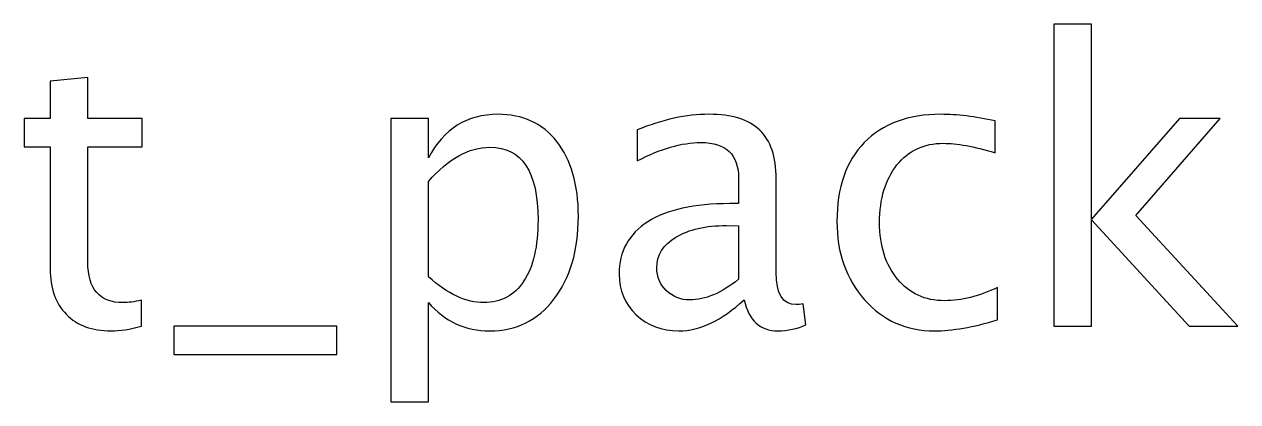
# Model space of a CAD drawing. Header units: centimetres. Extents: x -201 to 63, y -83 to 73.
# Drawn here: x -32.25 to -15.85, y 67.65 to 72.75 of the extents above; entities that cross this region are included whole.
import ezdxf

# ---------------------------------------------------------------- set-up
doc = ezdxf.new("R2010")
doc.units = ezdxf.units.CM
doc.header["$MEASUREMENT"] = 0
doc.layers.add('Layer 1', color=7, linetype='Continuous')

msp = doc.modelspace()

# ---------------------------------------------------------------- linework, layer by layer
at = {"layer": 'Layer 1'}
for points, knots in [([(-18.33117, 68.67044), (-18.33117, 68.67044), (-18.33117, 72.75032), (-18.33117, 72.75032), (-18.33117, 72.75032), (-18.33117, 72.75032), (-17.82317, 72.75032), (-17.82317, 72.75032), (-17.82317, 72.75032), (-17.82317, 72.75032), (-17.82317, 70.11418), (-17.82317, 70.11418), (-17.82317, 70.11418), (-17.82317, 70.11418), (-16.63254, 71.47503), (-16.63254, 71.47503), (-16.63254, 71.47503), (-16.63254, 71.47503), (-16.08397, 71.47503), (-16.08397, 71.47503), (-16.08397, 71.47503), (-16.08397, 71.47503), (-17.22168, 70.16622), (-17.22168, 70.16622), (-17.22168, 70.16622), (-17.22168, 70.16622), (-15.84585, 68.67044), (-15.84585, 68.67044), (-15.84585, 68.67044), (-15.84585, 68.67044), (-16.50025, 68.67044), (-16.50025, 68.67044), (-16.50025, 68.67044), (-16.50025, 68.67044), (-17.82317, 70.10889), (-17.82317, 70.10889), (-17.82317, 70.10889), (-17.82317, 70.10889), (-17.82317, 68.67044), (-17.82317, 68.67044), (-17.82317, 68.67044), (-17.82317, 68.67044), (-18.33117, 68.67044), (-18.33117, 68.67044)], [0, 0, 0, 0, 0.08333333, 0.08333333, 0.08333333, 0.08333333, 0.16666667, 0.16666667, 0.16666667, 0.16666667, 0.25, 0.25, 0.25, 0.25, 0.33333333, 0.33333333, 0.33333333, 0.33333333, 0.41666667, 0.41666667, 0.41666667, 0.41666667, 0.5, 0.5, 0.5, 0.5, 0.58333333, 0.58333333, 0.58333333, 0.58333333, 0.66666667, 0.66666667, 0.66666667, 0.66666667, 0.75, 0.75, 0.75, 0.75, 0.83333333, 0.83333333, 0.83333333, 0.83333333, 1, 1, 1, 1]), ([(-30.66427, 68.67132), (-30.82126, 68.62811), (-30.95796, 68.60694), (-31.0735, 68.60694), (-31.0735, 68.60694), (-31.33279, 68.60694), (-31.53475, 68.68102), (-31.67939, 68.82919), (-31.67939, 68.82919), (-31.82491, 68.97736), (-31.89723, 69.18285), (-31.89723, 69.44655), (-31.89723, 69.44655), (-31.89723, 69.44655), (-31.89723, 71.09402), (-31.89723, 71.09402), (-31.89723, 71.09402), (-31.89723, 71.09402), (-32.24825, 71.09402), (-32.24825, 71.09402), (-32.24825, 71.09402), (-32.24825, 71.09402), (-32.24825, 71.47503), (-32.24825, 71.47503), (-32.24825, 71.47503), (-32.24825, 71.47503), (-31.89723, 71.47503), (-31.89723, 71.47503), (-31.89723, 71.47503), (-31.89723, 71.47503), (-31.89723, 71.98214), (-31.89723, 71.98214), (-31.89723, 71.98214), (-31.89723, 71.98214), (-31.38923, 72.03065), (-31.38923, 72.03065), (-31.38923, 72.03065), (-31.38923, 72.03065), (-31.38923, 71.47503), (-31.38923, 71.47503), (-31.38923, 71.47503), (-31.38923, 71.47503), (-30.65369, 71.47503), (-30.65369, 71.47503), (-30.65369, 71.47503), (-30.65369, 71.47503), (-30.65369, 71.09402), (-30.65369, 71.09402), (-30.65369, 71.09402), (-30.65369, 71.09402), (-31.38923, 71.09402), (-31.38923, 71.09402), (-31.38923, 71.09402), (-31.38923, 71.09402), (-31.38923, 69.53827), (-31.38923, 69.53827), (-31.38923, 69.53827), (-31.38923, 69.17138), (-31.2296, 68.98794), (-30.91122, 68.98794), (-30.91122, 68.98794), (-30.84331, 68.98794), (-30.76129, 68.99941), (-30.66427, 69.02145), (-30.66427, 69.02145), (-30.66427, 69.02145), (-30.66427, 68.67132), (-30.66427, 68.67132)], [0, 0, 0, 0, 0.05555556, 0.05555556, 0.05555556, 0.05555556, 0.11111111, 0.11111111, 0.11111111, 0.11111111, 0.16666667, 0.16666667, 0.16666667, 0.16666667, 0.22222222, 0.22222222, 0.22222222, 0.22222222, 0.27777778, 0.27777778, 0.27777778, 0.27777778, 0.33333333, 0.33333333, 0.33333333, 0.33333333, 0.38888889, 0.38888889, 0.38888889, 0.38888889, 0.44444444, 0.44444444, 0.44444444, 0.44444444, 0.5, 0.5, 0.5, 0.5, 0.55555556, 0.55555556, 0.55555556, 0.55555556, 0.61111111, 0.61111111, 0.61111111, 0.61111111, 0.66666667, 0.66666667, 0.66666667, 0.66666667, 0.72222222, 0.72222222, 0.72222222, 0.72222222, 0.77777778, 0.77777778, 0.77777778, 0.77777778, 0.83333333, 0.83333333, 0.83333333, 0.83333333, 0.88888889, 0.88888889, 0.88888889, 0.88888889, 1, 1, 1, 1]), ([(-27.29349, 67.64915), (-27.29349, 67.64915), (-27.29349, 71.47503), (-27.29349, 71.47503), (-27.29349, 71.47503), (-27.29349, 71.47503), (-26.78549, 71.47503), (-26.78549, 71.47503), (-26.78549, 71.47503), (-26.78549, 71.47503), (-26.78549, 70.94498), (-26.78549, 70.94498), (-26.78549, 70.94498), (-26.57735, 71.33744), (-26.26426, 71.53323), (-25.8471, 71.53323), (-25.8471, 71.53323), (-25.50931, 71.53323), (-25.24385, 71.41064), (-25.04982, 71.16458), (-25.04982, 71.16458), (-24.85579, 70.91852), (-24.75878, 70.5825), (-24.75878, 70.15652), (-24.75878, 70.15652), (-24.75878, 69.69261), (-24.86902, 69.31779), (-25.08863, 69.0338), (-25.08863, 69.0338), (-25.30823, 68.74893), (-25.59751, 68.60694), (-25.95558, 68.60694), (-25.95558, 68.60694), (-26.28807, 68.60694), (-26.565, 68.73394), (-26.78549, 68.98882), (-26.78549, 68.98882), (-26.78549, 68.98882), (-26.78549, 67.64915), (-26.78549, 67.64915), (-26.78549, 67.64915), (-26.78549, 67.64915), (-27.29349, 67.64915), (-27.29349, 67.64915)], [0, 0, 0, 0, 0.08333333, 0.08333333, 0.08333333, 0.08333333, 0.16666667, 0.16666667, 0.16666667, 0.16666667, 0.25, 0.25, 0.25, 0.25, 0.33333333, 0.33333333, 0.33333333, 0.33333333, 0.41666667, 0.41666667, 0.41666667, 0.41666667, 0.5, 0.5, 0.5, 0.5, 0.58333333, 0.58333333, 0.58333333, 0.58333333, 0.66666667, 0.66666667, 0.66666667, 0.66666667, 0.75, 0.75, 0.75, 0.75, 0.83333333, 0.83333333, 0.83333333, 0.83333333, 1, 1, 1, 1]), ([(-22.51776, 69.02763), (-22.82291, 68.74717), (-23.1166, 68.60694), (-23.39882, 68.60694), (-23.39882, 68.60694), (-23.63078, 68.60694), (-23.82392, 68.67926), (-23.9765, 68.82478), (-23.9765, 68.82478), (-24.12996, 68.9703), (-24.20669, 69.15375), (-24.20669, 69.37511), (-24.20669, 69.37511), (-24.20669, 69.68115), (-24.07792, 69.91663), (-23.82039, 70.08067), (-23.82039, 70.08067), (-23.56287, 70.24471), (-23.19333, 70.32673), (-22.71179, 70.32673), (-22.71179, 70.32673), (-22.71179, 70.32673), (-22.59273, 70.32673), (-22.59273, 70.32673), (-22.59273, 70.32673), (-22.59273, 70.32673), (-22.59273, 70.66452), (-22.59273, 70.66452), (-22.59273, 70.66452), (-22.59273, 70.98996), (-22.76206, 71.15223), (-23.10161, 71.15223), (-23.10161, 71.15223), (-23.36443, 71.15223), (-23.65194, 71.06933), (-23.96327, 70.90352), (-23.96327, 70.90352), (-23.96327, 70.90352), (-23.96327, 71.32157), (-23.96327, 71.32157), (-23.96327, 71.32157), (-23.62108, 71.46268), (-23.29828, 71.53323), (-22.99578, 71.53323), (-22.99578, 71.53323), (-22.68445, 71.53323), (-22.45426, 71.46268), (-22.30698, 71.32068), (-22.30698, 71.32068), (-22.15881, 71.17869), (-22.08473, 70.95997), (-22.08473, 70.66452), (-22.08473, 70.66452), (-22.08473, 70.66452), (-22.08473, 69.39716), (-22.08473, 69.39716), (-22.08473, 69.39716), (-22.08473, 69.107), (-21.99565, 68.96148), (-21.81662, 68.96148), (-21.81662, 68.96148), (-21.79457, 68.96148), (-21.76194, 68.96501), (-21.71872, 68.97207), (-21.71872, 68.97207), (-21.71872, 68.97207), (-21.68256, 68.68984), (-21.68256, 68.68984), (-21.68256, 68.68984), (-21.79809, 68.63428), (-21.92509, 68.60694), (-22.06444, 68.60694), (-22.06444, 68.60694), (-22.30169, 68.60694), (-22.4525, 68.74717), (-22.51776, 69.02763)], [0, 0, 0, 0, 0.05, 0.05, 0.05, 0.05, 0.1, 0.1, 0.1, 0.1, 0.15, 0.15, 0.15, 0.15, 0.2, 0.2, 0.2, 0.2, 0.25, 0.25, 0.25, 0.25, 0.3, 0.3, 0.3, 0.3, 0.35, 0.35, 0.35, 0.35, 0.4, 0.4, 0.4, 0.4, 0.45, 0.45, 0.45, 0.45, 0.5, 0.5, 0.5, 0.5, 0.55, 0.55, 0.55, 0.55, 0.6, 0.6, 0.6, 0.6, 0.65, 0.65, 0.65, 0.65, 0.7, 0.7, 0.7, 0.7, 0.75, 0.75, 0.75, 0.75, 0.8, 0.8, 0.8, 0.8, 0.85, 0.85, 0.85, 0.85, 0.9, 0.9, 0.9, 0.9, 1, 1, 1, 1]), ([(-19.09406, 68.75511), (-19.42302, 68.65633), (-19.70701, 68.60694), (-19.94601, 68.60694), (-19.94601, 68.60694), (-20.32525, 68.60694), (-20.63922, 68.74717), (-20.88881, 69.02675), (-20.88881, 69.02675), (-21.1384, 69.3072), (-21.26364, 69.66086), (-21.26364, 70.08684), (-21.26364, 70.08684), (-21.26364, 70.54193), (-21.14017, 70.89735), (-20.89322, 71.15135), (-20.89322, 71.15135), (-20.64628, 71.40623), (-20.30144, 71.53323), (-19.8587, 71.53323), (-19.8587, 71.53323), (-19.64086, 71.53323), (-19.39568, 71.50325), (-19.12581, 71.44328), (-19.12581, 71.44328), (-19.12581, 71.44328), (-19.12581, 71.01465), (-19.12581, 71.01465), (-19.12581, 71.01465), (-19.41244, 71.09932), (-19.64615, 71.14165), (-19.82607, 71.14165), (-19.82607, 71.14165), (-20.08713, 71.14165), (-20.29615, 71.04375), (-20.45225, 70.84884), (-20.45225, 70.84884), (-20.60835, 70.65393), (-20.68685, 70.39376), (-20.68685, 70.0692), (-20.68685, 70.0692), (-20.68685, 69.75435), (-20.60571, 69.50035), (-20.44431, 69.30544), (-20.44431, 69.30544), (-20.28292, 69.11141), (-20.07213, 69.0144), (-19.81019, 69.0144), (-19.81019, 69.0144), (-19.57824, 69.0144), (-19.34012, 69.07437), (-19.09406, 69.19432), (-19.09406, 69.19432), (-19.09406, 69.19432), (-19.09406, 68.75511), (-19.09406, 68.75511)], [0, 0, 0, 0, 0.06666667, 0.06666667, 0.06666667, 0.06666667, 0.13333333, 0.13333333, 0.13333333, 0.13333333, 0.2, 0.2, 0.2, 0.2, 0.26666667, 0.26666667, 0.26666667, 0.26666667, 0.33333333, 0.33333333, 0.33333333, 0.33333333, 0.4, 0.4, 0.4, 0.4, 0.46666667, 0.46666667, 0.46666667, 0.46666667, 0.53333333, 0.53333333, 0.53333333, 0.53333333, 0.6, 0.6, 0.6, 0.6, 0.66666667, 0.66666667, 0.66666667, 0.66666667, 0.73333333, 0.73333333, 0.73333333, 0.73333333, 0.8, 0.8, 0.8, 0.8, 0.86666667, 0.86666667, 0.86666667, 0.86666667, 1, 1, 1, 1]), ([(-26.78549, 69.33895), (-26.52355, 69.10524), (-26.27396, 68.98794), (-26.03672, 68.98794), (-26.03672, 68.98794), (-25.803, 68.98794), (-25.6222, 69.08584), (-25.4952, 69.28075), (-25.4952, 69.28075), (-25.36732, 69.47566), (-25.30382, 69.74994), (-25.30382, 70.10448), (-25.30382, 70.10448), (-25.30382, 70.76065), (-25.52078, 71.08873), (-25.9547, 71.08873), (-25.9547, 71.08873), (-26.23868, 71.08873), (-26.51561, 70.93527), (-26.78549, 70.62748), (-26.78549, 70.62748), (-26.78549, 70.62748), (-26.78549, 69.33895), (-26.78549, 69.33895)], [0, 0, 0, 0, 0.14285714, 0.14285714, 0.14285714, 0.14285714, 0.28571429, 0.28571429, 0.28571429, 0.28571429, 0.42857143, 0.42857143, 0.42857143, 0.42857143, 0.57142857, 0.57142857, 0.57142857, 0.57142857, 0.71428571, 0.71428571, 0.71428571, 0.71428571, 1, 1, 1, 1]), ([(-22.59273, 69.30456), (-22.59273, 69.30456), (-22.59273, 70.02511), (-22.59273, 70.02511), (-22.59273, 70.02511), (-22.59273, 70.02511), (-22.75589, 70.0304), (-22.75589, 70.0304), (-22.75589, 70.0304), (-23.03811, 70.0304), (-23.26565, 69.97836), (-23.43939, 69.87429), (-23.43939, 69.87429), (-23.61226, 69.76934), (-23.69869, 69.63088), (-23.69869, 69.45802), (-23.69869, 69.45802), (-23.69869, 69.33719), (-23.65547, 69.23488), (-23.56992, 69.1511), (-23.56992, 69.1511), (-23.48349, 69.06732), (-23.37854, 69.02498), (-23.25419, 69.02498), (-23.25419, 69.02498), (-23.04252, 69.02498), (-22.82203, 69.11847), (-22.59273, 69.30456)], [0, 0, 0, 0, 0.125, 0.125, 0.125, 0.125, 0.25, 0.25, 0.25, 0.25, 0.375, 0.375, 0.375, 0.375, 0.5, 0.5, 0.5, 0.5, 0.625, 0.625, 0.625, 0.625, 0.75, 0.75, 0.75, 0.75, 1, 1, 1, 1]), ([(-30.22507, 68.28944), (-30.22507, 68.28944), (-30.22507, 68.67044), (-30.22507, 68.67044), (-30.22507, 68.67044), (-30.22507, 68.67044), (-28.02374, 68.67044), (-28.02374, 68.67044), (-28.02374, 68.67044), (-28.02374, 68.67044), (-28.02374, 68.28944), (-28.02374, 68.28944), (-28.02374, 68.28944), (-28.02374, 68.28944), (-30.22507, 68.28944), (-30.22507, 68.28944)], [0, 0, 0, 0, 0.2, 0.2, 0.2, 0.2, 0.4, 0.4, 0.4, 0.4, 0.6, 0.6, 0.6, 0.6, 1, 1, 1, 1])]:
    msp.add_open_spline(points, degree=3, knots=knots, dxfattribs=at)

doc.saveas('drawing.dxf')
